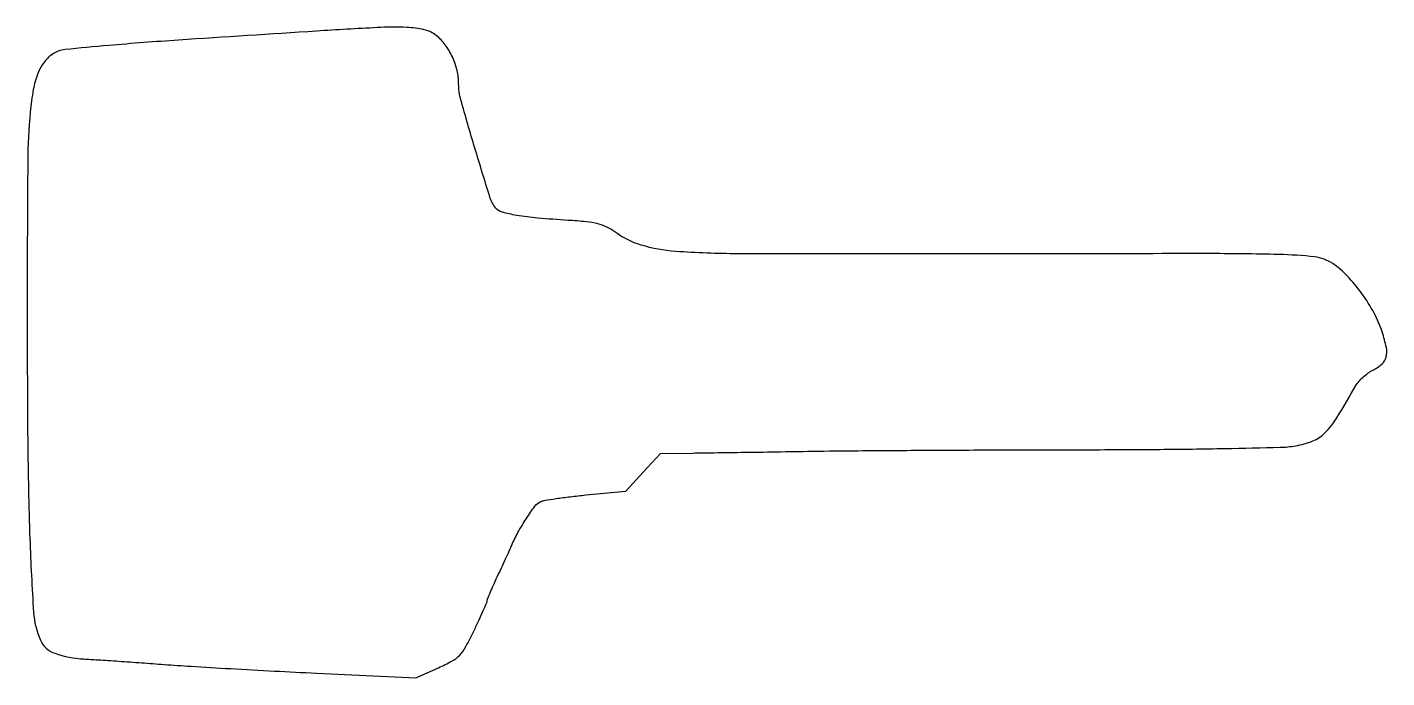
# Model space of a CAD drawing. Extents: x 1 to 335, y 0 to 160.
import ezdxf

# ---------------------------------------------------------------- set-up
doc = ezdxf.new("R2010")
doc.units = 0

msp = doc.modelspace()

# ---------------------------------------------------------------- linework, layer by layer
msp.add_lwpolyline([(72, 158.915229, 0.000733), (38.083834, 156.70148, 0.004676), (20.891361, 155.392376, 0.004861), (10.14155, 154.367282, 0.114163), (7.27081, 153.377129, 0.090259), (5.068803, 151.368487, 0.068709), (3.460223, 148.519901, 0.050178), (2.330169, 144.5388, 0.02092), (1.580821, 139, 0.021414), (0.967492, 126.698991, 0.001537), (0.833537, 92.541352, 0.002358), (0.966705, 58.127772, 0.006589), (1.491921, 34, 0.007496), (2.39852, 15.85958, 0.089195), (4.08283, 9.060778, 0.207372), (7.648011, 5.798366, 0.069371), (14.733652, 4.409075, -0.002499), (18.20457, 4.200244, -0.000812), (23.331135, 3.857708, -0.00081), (29.026663, 3.458592, -0.000912), (34.5, 3.056106, 0.003436), (41.142363, 2.601364, 0.001143), (50.878125, 2.024384, 0.001138), (61.666725, 1.434396, 0.001296), (72, 0.919751), (96.5, -0.236805), (102.056522, 2.241004, 0.022443), (105.346888, 3.889039, 0.074952), (107.251068, 5.363355, 0.0651), (108.774007, 7.441985, 0.014169), (110.806522, 11.404306, 0.003301), (112.030287, 14.010338, 0.004937), (113.061916, 16.304715, 0.002193), (113.912457, 18.270832, 0.10132), (114, 18.698409, -0.097427), (114.081837, 19.114416, -0.003205), (114.736181, 20.684397, -0.006011), (115.545908, 22.530617, -0.004133), (116.506147, 24.604577, 0.001518), (117.537248, 26.801377, 0.001484), (118.562978, 29.02129, 0.00146), (119.452032, 30.975546, 0.005584), (119.988854, 32.201069, -0.024507), (121.599775, 35.530008, -0.018926), (123.664443, 38.993616, -0.015786), (125.73038, 41.968696, -0.115876), (127.044297, 43.078851, -0.075486), (128.050627, 43.412482, -0.005442), (130.956471, 43.87713, -0.007533), (134.45146, 44.343334, -0.005621), (138.318156, 44.755927), (148.136313, 45.692065), (152.409119, 50.346032), (156.681924, 55), (164.590962, 55.091029, 0.000673), (168.970603, 55.147328, 0.000148), (176.492345, 55.256365, 0.000154), (185.188704, 55.387679, 0.000148), (194, 55.526049, -0.00201), (205.286903, 55.661263, -0.000583), (222.696875, 55.779555, -0.000586), (242.311796, 55.866978, -0.000626), (261.5, 55.905995, 0.001831), (279.518958, 55.986051, 0.002577), (295.588559, 56.1991, 0.001506), (309.132417, 56.48929, 0.035325), (312.950415, 56.853311, 0.055616), (317.172621, 58.052783, 0.099645), (320.163834, 60.040634, 0.058179), (323.099808, 63.75112, 0.009365), (327.806183, 71.702555, -0.051366), (328.509271, 72.690849, -0.027662), (329.557823, 73.75866, -0.027247), (330.758602, 74.739067, -0.038263), (331.935001, 75.466388, 0.060241), (334.213883, 77.017395, 0.15412), (335.240639, 78.703265, 0.113056), (335.27789, 81.024504, 0.025105), (334.252802, 84.888633, 0.0474), (332.278177, 89.5044, 0.031778), (329.214538, 94.363895, 0.032074), (325.629792, 98.705821, 0.055937), (322.077962, 101.726445, 0.121114), (317.63823, 103.35684, 0.021854), (308.794753, 103.95188, 0.005992), (291.003128, 104.156488, 0.000205), (221.267551, 104.0942, -0.001067), (175.75581, 104.132066, -0.017128), (160.383126, 104.704499, -0.054484), (151.912765, 106.248762, -0.08925), (145.419346, 109.524532, 0.051287), (143.455888, 110.708879, 0.049867), (141.274127, 111.482194, 0.034553), (138.361422, 111.987879, 0.010662), (133.919346, 112.350706, -0.007194), (126.500537, 112.904916, -0.019612), (121.279869, 113.577745, -0.023573), (117.667778, 114.364748, -0.160362), (116.160803, 115.351383, -0.092584), (114.660219, 118.175166, -0.003198), (110.989034, 130.152477, -0.003944), (107.547878, 141.979629, -0.068921), (107, 145.935417, 0.058607), (106.60931, 149.25711, 0.05), (105.452342, 152.590485, 0.050859), (103.685328, 155.567782, 0.066856), (101.486321, 157.8321, 0.109555), (98.530457, 159.253671, 0.048368), (94.210676, 159.833275, 0.022063), (86.989408, 159.779824, 0.003048)], format="xyb", close=True)

doc.saveas('drawing.dxf')
